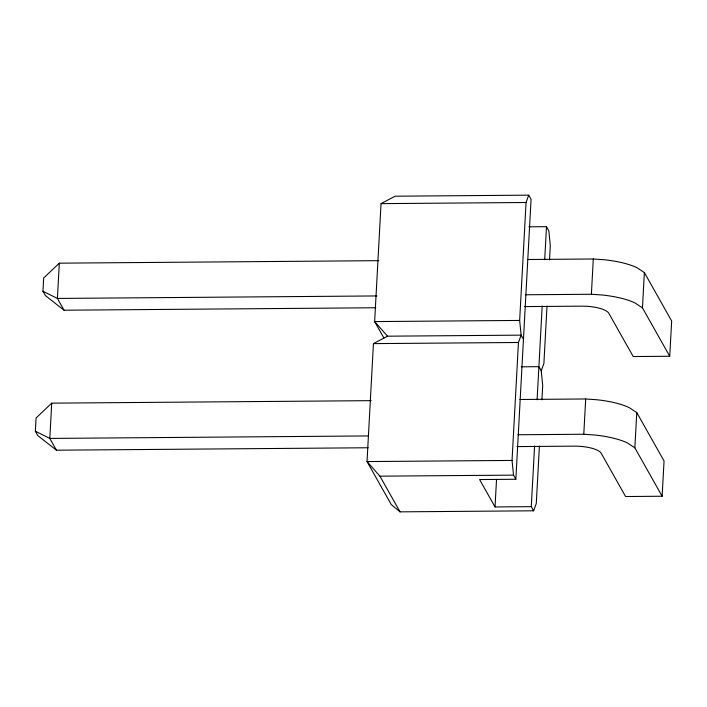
<?xml version="1.0" encoding="UTF-8"?>
<svg xmlns="http://www.w3.org/2000/svg" width="707" height="707" viewBox="0 0 707 707"><rect width="100%" height="100%" fill="white"/><g stroke="black" fill="none" stroke-linecap="round" stroke-linejoin="round"><path stroke-width="1.06" d="M368.197 447.761L56.436 450.2L37.833 435.636L35.35 431.217L36.066 417.996L51.726 403.158L371.193 400.657M375.797 307.766L64.045 310.214L45.442 295.641L42.95 291.231L43.675 278.001L59.326 263.172L378.793 260.671M51.726 403.158L49.808 438.428L56.436 450.2M59.326 263.172L57.408 298.442L64.045 310.214M523.454 339.28L521.121 335.145L387.533 336.187L373.437 343.62L367.03 461.565L391.28 504.595L400.029 511.85L533.626 510.799L536.295 503.455L539.406 446.135M533.626 510.799L531.293 506.663L495.041 506.946L479.602 479.549L515.854 479.266L531.063 199.286L528.73 195.15L395.133 196.201L381.046 203.634L374.639 321.579L383.795 337.831M495.041 506.946L496.535 479.39M515.854 479.266L513.521 475.131L512.045 460.434L518.452 342.488L521.121 335.145L519.654 320.439L526.061 202.494L528.73 195.15M531.293 506.663L534.58 446.037M537.099 399.747L542.189 306.051M544.699 259.752L546.493 226.691L528.916 226.823M541.924 399.844L542.702 385.509L541.226 370.813L538.893 366.677L521.315 366.809M547.006 306.149L543.895 363.469L541.226 370.813M549.525 259.858L550.302 245.523L548.826 230.827L546.493 226.691M517.966 434.761L583.779 434.248L585.696 398.978L596.77 399.747A51.487 16.084 3.1 0 1 629.124 407.568L636.768 412.561L664.05 460.973L662.132 496.243L625.589 496.526L601.242 453.32A23.243 7.256 3.1 0 0 574.261 446.144L517.011 446.594M525.575 294.775L591.388 294.262L593.297 258.983L604.37 259.761A51.487 16.084 3.1 0 1 636.724 267.582L644.369 272.566L671.65 320.978L669.732 356.257L633.198 356.54L608.851 313.334A23.243 7.256 3.1 0 0 581.87 306.158L524.621 306.599M662.132 496.243L634.851 447.831L636.768 412.561M669.732 356.257L642.46 307.845L644.369 272.566M381.046 203.634L526.061 202.494M527.493 259.504L593.297 258.983M376.875 295.941L57.408 298.442L42.95 291.231M519.654 320.439L374.639 321.579L387.533 336.187M373.437 343.62L518.452 342.488M519.884 399.49L585.696 398.978M368.17 435.936L49.808 438.428L35.35 431.217M512.045 460.434L367.03 461.565L379.924 476.173L400.029 511.85M379.924 476.173L513.521 475.131M591.388 294.262L602.461 295.031A51.487 16.084 3.1 0 1 634.815 302.852L642.46 307.845M583.779 434.248L594.852 435.017A51.487 16.084 3.1 0 1 627.206 442.838L634.851 447.831"/></g></svg>
